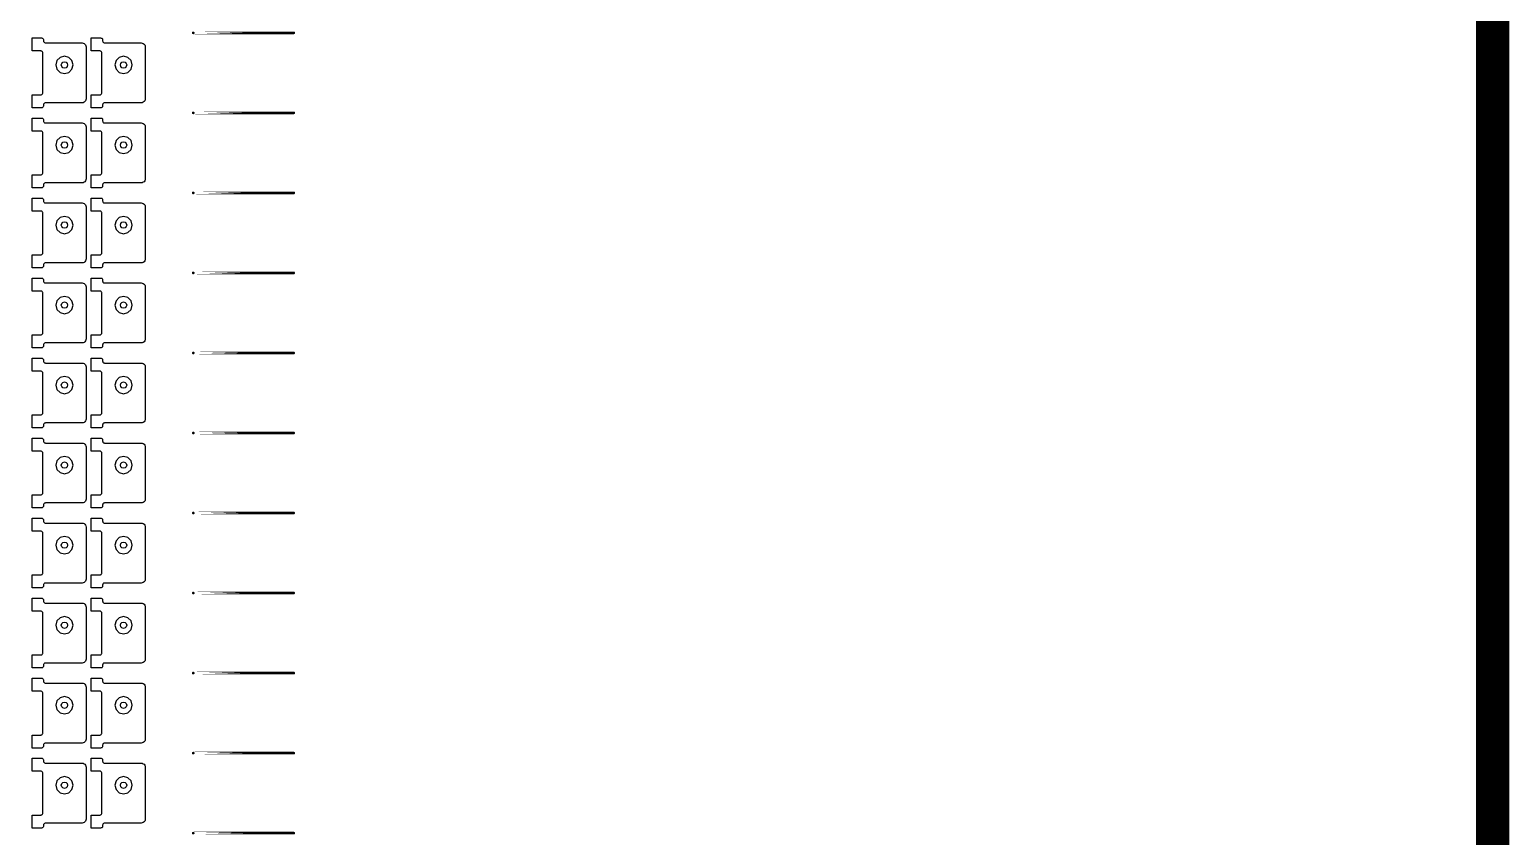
# Model space of a CAD drawing. Extents: x 11 to 212, y 11 to 212.
# Drawn here: x 167.51 to 211.7, y 60.95 to 85.03 of the extents above; entities that cross this region are included whole.
import ezdxf

# ---------------------------------------------------------------- set-up
doc = ezdxf.new("R2010")
doc.units = 0
doc.layers.get('0').update_dxf_attribs({"linetype": 'continuous'})
doc.layers.add('G', color=7, linetype='continuous')

# ---------------------------------------------------------------- blocks, each defined once
blk = doc.blocks.new('cutlineendpoint')
at = {"const_width": 0.04}
blk.add_lwpolyline([(-0.02, 0, 1), (0.02, 0, 1)], format="xyb", close=True, dxfattribs=at)

msp = doc.modelspace()

# ---------------------------------------------------------------- linework, layer by layer
at = {"layer": 'G'}
for points, const_width in [([(11.2, 211.2), (211.2, 211.2), (211.2, 11.2), (11.2, 11.2)], 1), ([(172.4, 84.929), (175.4, 84.929)], 0.08), ([(172.4, 82.541), (175.4, 82.541)], 0.08), ([(172.4, 80.153), (175.4, 80.153)], 0.08), ([(172.4, 77.765), (175.4, 77.765)], 0.08), ([(172.4, 75.376), (175.4, 75.376)], 0.08), ([(172.4, 72.988), (175.4, 72.988)], 0.08), ([(172.4, 70.6), (175.4, 70.6)], 0.08), ([(172.4, 68.212), (175.4, 68.212)], 0.08), ([(172.4, 65.824), (175.4, 65.824)], 0.08), ([(172.4, 63.435), (175.4, 63.435)], 0.08), ([(172.4, 61.047), (175.4, 61.047)], 0.08)]:
    msp.add_lwpolyline(points, close=True, dxfattribs=dict(at, const_width=const_width))
for points in [[(167.847, 83.082), (167.862, 83.084), (167.876, 83.09), (167.889, 83.1), (167.898, 83.112), (167.904, 83.126), (167.906, 83.141), (167.906, 84.329), (167.904, 84.345), (167.898, 84.359), (167.889, 84.371), (167.876, 84.38), (167.862, 84.386), (167.847, 84.388), (167.591, 84.388), (167.591, 84.776), (167.871, 84.776), (167.886, 84.774), (167.9, 84.769), (167.912, 84.759), (167.922, 84.747), (167.927, 84.733), (167.929, 84.718), (167.929, 84.688), (167.931, 84.673), (167.937, 84.659), (167.947, 84.647), (167.959, 84.637), (167.973, 84.631), (167.988, 84.629), (169.082, 84.629), (169.113, 84.625), (169.141, 84.614), (169.166, 84.595), (169.184, 84.571), (169.196, 84.542), (169.2, 84.512), (169.2, 82.959), (169.196, 82.928), (169.184, 82.9), (169.166, 82.876), (169.141, 82.857), (169.113, 82.845), (169.082, 82.841), (167.988, 82.841), (167.973, 82.839), (167.959, 82.833), (167.947, 82.824), (167.937, 82.812), (167.931, 82.798), (167.929, 82.782), (167.929, 82.753), (167.927, 82.738), (167.922, 82.724), (167.912, 82.711), (167.9, 82.702), (167.886, 82.696), (167.871, 82.694), (167.591, 82.694), (167.591, 83.082)], [(169.612, 83.082), (169.627, 83.084), (169.641, 83.09), (169.653, 83.1), (169.663, 83.112), (169.669, 83.126), (169.671, 83.141), (169.671, 84.329), (169.669, 84.345), (169.663, 84.359), (169.653, 84.371), (169.641, 84.38), (169.627, 84.386), (169.612, 84.388), (169.355, 84.388), (169.355, 84.776), (169.635, 84.776), (169.651, 84.774), (169.665, 84.769), (169.677, 84.759), (169.686, 84.747), (169.692, 84.733), (169.694, 84.718), (169.694, 84.688), (169.696, 84.673), (169.702, 84.659), (169.711, 84.647), (169.724, 84.637), (169.738, 84.631), (169.753, 84.629), (170.847, 84.629), (170.878, 84.625), (170.906, 84.614), (170.93, 84.595), (170.949, 84.571), (170.961, 84.542), (170.965, 84.512), (170.965, 82.959), (170.961, 82.928), (170.949, 82.9), (170.93, 82.876), (170.906, 82.857), (170.878, 82.845), (170.847, 82.841), (169.753, 82.841), (169.738, 82.839), (169.724, 82.833), (169.711, 82.824), (169.702, 82.812), (169.696, 82.798), (169.694, 82.782), (169.694, 82.753), (169.692, 82.738), (169.686, 82.724), (169.677, 82.711), (169.665, 82.702), (169.651, 82.696), (169.635, 82.694), (169.355, 82.694), (169.355, 83.082)], [(168.777, 83.841), (168.812, 83.971), (168.777, 84.1), (168.682, 84.195), (168.553, 84.229), (168.424, 84.195), (168.329, 84.1), (168.294, 83.971), (168.329, 83.841), (168.424, 83.746), (168.553, 83.712), (168.682, 83.746)], [(168.647, 83.971), (168.634, 83.924), (168.6, 83.889), (168.553, 83.876), (168.506, 83.889), (168.471, 83.924), (168.459, 83.971), (168.471, 84.018), (168.506, 84.052), (168.553, 84.065), (168.6, 84.052), (168.634, 84.018)], [(170.542, 83.841), (170.576, 83.971), (170.542, 84.1), (170.447, 84.195), (170.318, 84.229), (170.188, 84.195), (170.093, 84.1), (170.059, 83.971), (170.093, 83.841), (170.188, 83.746), (170.318, 83.712), (170.447, 83.746)], [(170.412, 83.971), (170.399, 83.924), (170.365, 83.889), (170.318, 83.876), (170.271, 83.889), (170.236, 83.924), (170.224, 83.971), (170.236, 84.018), (170.271, 84.052), (170.318, 84.065), (170.365, 84.052), (170.399, 84.018)], [(167.847, 80.694), (167.862, 80.696), (167.876, 80.702), (167.889, 80.711), (167.898, 80.724), (167.904, 80.738), (167.906, 80.753), (167.906, 81.941), (167.904, 81.956), (167.898, 81.971), (167.889, 81.983), (167.876, 81.992), (167.862, 81.998), (167.847, 82), (167.591, 82), (167.591, 82.388), (167.871, 82.388), (167.886, 82.386), (167.9, 82.38), (167.912, 82.371), (167.922, 82.359), (167.927, 82.345), (167.929, 82.329), (167.929, 82.3), (167.931, 82.285), (167.937, 82.271), (167.947, 82.258), (167.959, 82.249), (167.973, 82.243), (167.988, 82.241), (169.082, 82.241), (169.113, 82.237), (169.141, 82.225), (169.166, 82.207), (169.184, 82.182), (169.196, 82.154), (169.2, 82.124), (169.2, 80.571), (169.196, 80.54), (169.184, 80.512), (169.166, 80.487), (169.141, 80.469), (169.113, 80.457), (169.082, 80.453), (167.988, 80.453), (167.973, 80.451), (167.959, 80.445), (167.947, 80.436), (167.937, 80.424), (167.931, 80.409), (167.929, 80.394), (167.929, 80.365), (167.927, 80.349), (167.922, 80.335), (167.912, 80.323), (167.9, 80.314), (167.886, 80.308), (167.871, 80.306), (167.591, 80.306), (167.591, 80.694)], [(169.612, 80.694), (169.627, 80.696), (169.641, 80.702), (169.653, 80.711), (169.663, 80.724), (169.669, 80.738), (169.671, 80.753), (169.671, 81.941), (169.669, 81.956), (169.663, 81.971), (169.653, 81.983), (169.641, 81.992), (169.627, 81.998), (169.612, 82), (169.355, 82), (169.355, 82.388), (169.635, 82.388), (169.651, 82.386), (169.665, 82.38), (169.677, 82.371), (169.686, 82.359), (169.692, 82.345), (169.694, 82.329), (169.694, 82.3), (169.696, 82.285), (169.702, 82.271), (169.711, 82.258), (169.724, 82.249), (169.738, 82.243), (169.753, 82.241), (170.847, 82.241), (170.878, 82.237), (170.906, 82.225), (170.93, 82.207), (170.949, 82.182), (170.961, 82.154), (170.965, 82.124), (170.965, 80.571), (170.961, 80.54), (170.949, 80.512), (170.93, 80.487), (170.906, 80.469), (170.878, 80.457), (170.847, 80.453), (169.753, 80.453), (169.738, 80.451), (169.724, 80.445), (169.711, 80.436), (169.702, 80.424), (169.696, 80.409), (169.694, 80.394), (169.694, 80.365), (169.692, 80.349), (169.686, 80.335), (169.677, 80.323), (169.665, 80.314), (169.651, 80.308), (169.635, 80.306), (169.355, 80.306), (169.355, 80.694)], [(168.777, 81.453), (168.812, 81.582), (168.777, 81.712), (168.682, 81.807), (168.553, 81.841), (168.424, 81.807), (168.329, 81.712), (168.294, 81.582), (168.329, 81.453), (168.424, 81.358), (168.553, 81.324), (168.682, 81.358)], [(170.542, 81.453), (170.576, 81.582), (170.542, 81.712), (170.447, 81.807), (170.318, 81.841), (170.188, 81.807), (170.093, 81.712), (170.059, 81.582), (170.093, 81.453), (170.188, 81.358), (170.318, 81.324), (170.447, 81.358)], [(168.647, 81.582), (168.634, 81.535), (168.6, 81.501), (168.553, 81.488), (168.506, 81.501), (168.471, 81.535), (168.459, 81.582), (168.471, 81.629), (168.506, 81.664), (168.553, 81.676), (168.6, 81.664), (168.634, 81.629)], [(170.412, 81.582), (170.399, 81.535), (170.365, 81.501), (170.318, 81.488), (170.271, 81.501), (170.236, 81.535), (170.224, 81.582), (170.236, 81.629), (170.271, 81.664), (170.318, 81.676), (170.365, 81.664), (170.399, 81.629)], [(167.847, 78.306), (167.862, 78.308), (167.876, 78.314), (167.889, 78.323), (167.898, 78.335), (167.904, 78.349), (167.906, 78.365), (167.906, 79.553), (167.904, 79.568), (167.898, 79.582), (167.889, 79.595), (167.876, 79.604), (167.862, 79.61), (167.847, 79.612), (167.591, 79.612), (167.591, 80), (167.871, 80), (167.886, 79.998), (167.9, 79.992), (167.912, 79.983), (167.922, 79.971), (167.927, 79.956), (167.929, 79.941), (167.929, 79.912), (167.931, 79.897), (167.937, 79.882), (167.947, 79.87), (167.959, 79.861), (167.973, 79.855), (167.988, 79.853), (169.082, 79.853), (169.113, 79.849), (169.141, 79.837), (169.166, 79.818), (169.184, 79.794), (169.196, 79.766), (169.2, 79.735), (169.2, 78.182), (169.196, 78.152), (169.184, 78.124), (169.166, 78.099), (169.141, 78.08), (169.113, 78.069), (169.082, 78.065), (167.988, 78.065), (167.973, 78.063), (167.959, 78.057), (167.947, 78.047), (167.937, 78.035), (167.931, 78.021), (167.929, 78.006), (167.929, 77.976), (167.927, 77.961), (167.922, 77.947), (167.912, 77.935), (167.9, 77.926), (167.886, 77.92), (167.871, 77.918), (167.591, 77.918), (167.591, 78.306)], [(169.612, 78.306), (169.627, 78.308), (169.641, 78.314), (169.653, 78.323), (169.663, 78.335), (169.669, 78.349), (169.671, 78.365), (169.671, 79.553), (169.669, 79.568), (169.663, 79.582), (169.653, 79.595), (169.641, 79.604), (169.627, 79.61), (169.612, 79.612), (169.355, 79.612), (169.355, 80), (169.635, 80), (169.651, 79.998), (169.665, 79.992), (169.677, 79.983), (169.686, 79.971), (169.692, 79.956), (169.694, 79.941), (169.694, 79.912), (169.696, 79.897), (169.702, 79.882), (169.711, 79.87), (169.724, 79.861), (169.738, 79.855), (169.753, 79.853), (170.847, 79.853), (170.878, 79.849), (170.906, 79.837), (170.93, 79.818), (170.949, 79.794), (170.961, 79.766), (170.965, 79.735), (170.965, 78.182), (170.961, 78.152), (170.949, 78.124), (170.93, 78.099), (170.906, 78.08), (170.878, 78.069), (170.847, 78.065), (169.753, 78.065), (169.738, 78.063), (169.724, 78.057), (169.711, 78.047), (169.702, 78.035), (169.696, 78.021), (169.694, 78.006), (169.694, 77.976), (169.692, 77.961), (169.686, 77.947), (169.677, 77.935), (169.665, 77.926), (169.651, 77.92), (169.635, 77.918), (169.355, 77.918), (169.355, 78.306)], [(168.777, 79.065), (168.812, 79.194), (168.777, 79.324), (168.682, 79.418), (168.553, 79.453), (168.424, 79.418), (168.329, 79.324), (168.294, 79.194), (168.329, 79.065), (168.424, 78.97), (168.553, 78.935), (168.682, 78.97)], [(168.647, 79.194), (168.634, 79.147), (168.6, 79.113), (168.553, 79.1), (168.506, 79.113), (168.471, 79.147), (168.459, 79.194), (168.471, 79.241), (168.506, 79.276), (168.553, 79.288), (168.6, 79.276), (168.634, 79.241)], [(170.542, 79.065), (170.576, 79.194), (170.542, 79.324), (170.447, 79.418), (170.318, 79.453), (170.188, 79.418), (170.093, 79.324), (170.059, 79.194), (170.093, 79.065), (170.188, 78.97), (170.318, 78.935), (170.447, 78.97)], [(170.412, 79.194), (170.399, 79.147), (170.365, 79.113), (170.318, 79.1), (170.271, 79.113), (170.236, 79.147), (170.224, 79.194), (170.236, 79.241), (170.271, 79.276), (170.318, 79.288), (170.365, 79.276), (170.399, 79.241)], [(167.847, 75.918), (167.862, 75.92), (167.876, 75.926), (167.889, 75.935), (167.898, 75.947), (167.904, 75.961), (167.906, 75.976), (167.906, 77.165), (167.904, 77.18), (167.898, 77.194), (167.889, 77.206), (167.876, 77.216), (167.862, 77.222), (167.847, 77.224), (167.591, 77.224), (167.591, 77.612), (167.871, 77.612), (167.886, 77.61), (167.9, 77.604), (167.912, 77.595), (167.922, 77.582), (167.927, 77.568), (167.929, 77.553), (167.929, 77.524), (167.931, 77.508), (167.937, 77.494), (167.947, 77.482), (167.959, 77.473), (167.973, 77.467), (167.988, 77.465), (169.082, 77.465), (169.113, 77.461), (169.141, 77.449), (169.166, 77.43), (169.184, 77.406), (169.196, 77.378), (169.2, 77.347), (169.2, 75.794), (169.196, 75.764), (169.184, 75.735), (169.166, 75.711), (169.141, 75.692), (169.113, 75.68), (169.082, 75.676), (167.988, 75.676), (167.973, 75.674), (167.959, 75.669), (167.947, 75.659), (167.937, 75.647), (167.931, 75.633), (167.929, 75.618), (167.929, 75.588), (167.927, 75.573), (167.922, 75.559), (167.912, 75.547), (167.9, 75.537), (167.886, 75.531), (167.871, 75.529), (167.591, 75.529), (167.591, 75.918)], [(169.612, 75.918), (169.627, 75.92), (169.641, 75.926), (169.653, 75.935), (169.663, 75.947), (169.669, 75.961), (169.671, 75.976), (169.671, 77.165), (169.669, 77.18), (169.663, 77.194), (169.653, 77.206), (169.641, 77.216), (169.627, 77.222), (169.612, 77.224), (169.355, 77.224), (169.355, 77.612), (169.635, 77.612), (169.651, 77.61), (169.665, 77.604), (169.677, 77.595), (169.686, 77.582), (169.692, 77.568), (169.694, 77.553), (169.694, 77.524), (169.696, 77.508), (169.702, 77.494), (169.711, 77.482), (169.724, 77.473), (169.738, 77.467), (169.753, 77.465), (170.847, 77.465), (170.878, 77.461), (170.906, 77.449), (170.93, 77.43), (170.949, 77.406), (170.961, 77.378), (170.965, 77.347), (170.965, 75.794), (170.961, 75.764), (170.949, 75.735), (170.93, 75.711), (170.906, 75.692), (170.878, 75.68), (170.847, 75.676), (169.753, 75.676), (169.738, 75.674), (169.724, 75.669), (169.711, 75.659), (169.702, 75.647), (169.696, 75.633), (169.694, 75.618), (169.694, 75.588), (169.692, 75.573), (169.686, 75.559), (169.677, 75.547), (169.665, 75.537), (169.651, 75.531), (169.635, 75.529), (169.355, 75.529), (169.355, 75.918)], [(168.777, 76.676), (168.812, 76.806), (168.777, 76.935), (168.682, 77.03), (168.553, 77.065), (168.424, 77.03), (168.329, 76.935), (168.294, 76.806), (168.329, 76.676), (168.424, 76.582), (168.553, 76.547), (168.682, 76.582)], [(168.647, 76.806), (168.634, 76.759), (168.6, 76.724), (168.553, 76.712), (168.506, 76.724), (168.471, 76.759), (168.459, 76.806), (168.471, 76.853), (168.506, 76.887), (168.553, 76.9), (168.6, 76.887), (168.634, 76.853)], [(170.542, 76.676), (170.576, 76.806), (170.542, 76.935), (170.447, 77.03), (170.318, 77.065), (170.188, 77.03), (170.093, 76.935), (170.059, 76.806), (170.093, 76.676), (170.188, 76.582), (170.318, 76.547), (170.447, 76.582)], [(170.412, 76.806), (170.399, 76.759), (170.365, 76.724), (170.318, 76.712), (170.271, 76.724), (170.236, 76.759), (170.224, 76.806), (170.236, 76.853), (170.271, 76.887), (170.318, 76.9), (170.365, 76.887), (170.399, 76.853)], [(167.847, 73.529), (167.862, 73.531), (167.876, 73.537), (167.889, 73.547), (167.898, 73.559), (167.904, 73.573), (167.906, 73.588), (167.906, 74.776), (167.904, 74.792), (167.898, 74.806), (167.889, 74.818), (167.876, 74.827), (167.862, 74.833), (167.847, 74.835), (167.591, 74.835), (167.591, 75.224), (167.871, 75.224), (167.886, 75.222), (167.9, 75.216), (167.912, 75.206), (167.922, 75.194), (167.927, 75.18), (167.929, 75.165), (167.929, 75.135), (167.931, 75.12), (167.937, 75.106), (167.947, 75.094), (167.959, 75.084), (167.973, 75.078), (167.988, 75.076), (169.082, 75.076), (169.113, 75.072), (169.141, 75.061), (169.166, 75.042), (169.184, 75.018), (169.196, 74.989), (169.2, 74.959), (169.2, 73.406), (169.196, 73.375), (169.184, 73.347), (169.166, 73.323), (169.141, 73.304), (169.113, 73.292), (169.082, 73.288), (167.988, 73.288), (167.973, 73.286), (167.959, 73.28), (167.947, 73.271), (167.937, 73.259), (167.931, 73.245), (167.929, 73.229), (167.929, 73.2), (167.927, 73.185), (167.922, 73.171), (167.912, 73.158), (167.9, 73.149), (167.886, 73.143), (167.871, 73.141), (167.591, 73.141), (167.591, 73.529)], [(169.612, 73.529), (169.627, 73.531), (169.641, 73.537), (169.653, 73.547), (169.663, 73.559), (169.669, 73.573), (169.671, 73.588), (169.671, 74.776), (169.669, 74.792), (169.663, 74.806), (169.653, 74.818), (169.641, 74.827), (169.627, 74.833), (169.612, 74.835), (169.355, 74.835), (169.355, 75.224), (169.635, 75.224), (169.651, 75.222), (169.665, 75.216), (169.677, 75.206), (169.686, 75.194), (169.692, 75.18), (169.694, 75.165), (169.694, 75.135), (169.696, 75.12), (169.702, 75.106), (169.711, 75.094), (169.724, 75.084), (169.738, 75.078), (169.753, 75.076), (170.847, 75.076), (170.878, 75.072), (170.906, 75.061), (170.93, 75.042), (170.949, 75.018), (170.961, 74.989), (170.965, 74.959), (170.965, 73.406), (170.961, 73.375), (170.949, 73.347), (170.93, 73.323), (170.906, 73.304), (170.878, 73.292), (170.847, 73.288), (169.753, 73.288), (169.738, 73.286), (169.724, 73.28), (169.711, 73.271), (169.702, 73.259), (169.696, 73.245), (169.694, 73.229), (169.694, 73.2), (169.692, 73.185), (169.686, 73.171), (169.677, 73.158), (169.665, 73.149), (169.651, 73.143), (169.635, 73.141), (169.355, 73.141), (169.355, 73.529)], [(168.777, 74.288), (168.812, 74.418), (168.777, 74.547), (168.682, 74.642), (168.553, 74.676), (168.424, 74.642), (168.329, 74.547), (168.294, 74.418), (168.329, 74.288), (168.424, 74.193), (168.553, 74.159), (168.682, 74.193)], [(170.542, 74.288), (170.576, 74.418), (170.542, 74.547), (170.447, 74.642), (170.318, 74.676), (170.188, 74.642), (170.093, 74.547), (170.059, 74.418), (170.093, 74.288), (170.188, 74.193), (170.318, 74.159), (170.447, 74.193)], [(168.647, 74.418), (168.634, 74.371), (168.6, 74.336), (168.553, 74.324), (168.506, 74.336), (168.471, 74.371), (168.459, 74.418), (168.471, 74.465), (168.506, 74.499), (168.553, 74.512), (168.6, 74.499), (168.634, 74.465)], [(170.412, 74.418), (170.399, 74.371), (170.365, 74.336), (170.318, 74.324), (170.271, 74.336), (170.236, 74.371), (170.224, 74.418), (170.236, 74.465), (170.271, 74.499), (170.318, 74.512), (170.365, 74.499), (170.399, 74.465)], [(167.847, 71.141), (167.862, 71.143), (167.876, 71.149), (167.889, 71.158), (167.898, 71.171), (167.904, 71.185), (167.906, 71.2), (167.906, 72.388), (167.904, 72.403), (167.898, 72.418), (167.889, 72.43), (167.876, 72.439), (167.862, 72.445), (167.847, 72.447), (167.591, 72.447), (167.591, 72.835), (167.871, 72.835), (167.886, 72.833), (167.9, 72.827), (167.912, 72.818), (167.922, 72.806), (167.927, 72.792), (167.929, 72.776), (167.929, 72.747), (167.931, 72.732), (167.937, 72.718), (167.947, 72.705), (167.959, 72.696), (167.973, 72.69), (167.988, 72.688), (169.082, 72.688), (169.113, 72.684), (169.141, 72.672), (169.166, 72.654), (169.184, 72.629), (169.196, 72.601), (169.2, 72.571), (169.2, 71.018), (169.196, 70.987), (169.184, 70.959), (169.166, 70.934), (169.141, 70.916), (169.113, 70.904), (169.082, 70.9), (167.988, 70.9), (167.973, 70.898), (167.959, 70.892), (167.947, 70.883), (167.937, 70.871), (167.931, 70.856), (167.929, 70.841), (167.929, 70.812), (167.927, 70.797), (167.922, 70.782), (167.912, 70.77), (167.9, 70.761), (167.886, 70.755), (167.871, 70.753), (167.591, 70.753), (167.591, 71.141)], [(169.612, 71.141), (169.627, 71.143), (169.641, 71.149), (169.653, 71.158), (169.663, 71.171), (169.669, 71.185), (169.671, 71.2), (169.671, 72.388), (169.669, 72.403), (169.663, 72.418), (169.653, 72.43), (169.641, 72.439), (169.627, 72.445), (169.612, 72.447), (169.355, 72.447), (169.355, 72.835), (169.635, 72.835), (169.651, 72.833), (169.665, 72.827), (169.677, 72.818), (169.686, 72.806), (169.692, 72.792), (169.694, 72.776), (169.694, 72.747), (169.696, 72.732), (169.702, 72.718), (169.711, 72.705), (169.724, 72.696), (169.738, 72.69), (169.753, 72.688), (170.847, 72.688), (170.878, 72.684), (170.906, 72.672), (170.93, 72.654), (170.949, 72.629), (170.961, 72.601), (170.965, 72.571), (170.965, 71.018), (170.961, 70.987), (170.949, 70.959), (170.93, 70.934), (170.906, 70.916), (170.878, 70.904), (170.847, 70.9), (169.753, 70.9), (169.738, 70.898), (169.724, 70.892), (169.711, 70.883), (169.702, 70.871), (169.696, 70.856), (169.694, 70.841), (169.694, 70.812), (169.692, 70.797), (169.686, 70.782), (169.677, 70.77), (169.665, 70.761), (169.651, 70.755), (169.635, 70.753), (169.355, 70.753), (169.355, 71.141)], [(168.777, 71.9), (168.812, 72.029), (168.777, 72.159), (168.682, 72.254), (168.553, 72.288), (168.424, 72.254), (168.329, 72.159), (168.294, 72.029), (168.329, 71.9), (168.424, 71.805), (168.553, 71.771), (168.682, 71.805)], [(168.647, 72.029), (168.634, 71.982), (168.6, 71.948), (168.553, 71.935), (168.506, 71.948), (168.471, 71.982), (168.459, 72.029), (168.471, 72.076), (168.506, 72.111), (168.553, 72.124), (168.6, 72.111), (168.634, 72.076)], [(170.542, 71.9), (170.576, 72.029), (170.542, 72.159), (170.447, 72.254), (170.318, 72.288), (170.188, 72.254), (170.093, 72.159), (170.059, 72.029), (170.093, 71.9), (170.188, 71.805), (170.318, 71.771), (170.447, 71.805)], [(170.412, 72.029), (170.399, 71.982), (170.365, 71.948), (170.318, 71.935), (170.271, 71.948), (170.236, 71.982), (170.224, 72.029), (170.236, 72.076), (170.271, 72.111), (170.318, 72.124), (170.365, 72.111), (170.399, 72.076)], [(167.847, 68.753), (167.862, 68.755), (167.876, 68.761), (167.889, 68.77), (167.898, 68.782), (167.904, 68.797), (167.906, 68.812), (167.906, 70), (167.904, 70.015), (167.898, 70.029), (167.889, 70.042), (167.876, 70.051), (167.862, 70.057), (167.847, 70.059), (167.591, 70.059), (167.591, 70.447), (167.871, 70.447), (167.886, 70.445), (167.9, 70.439), (167.912, 70.43), (167.922, 70.418), (167.927, 70.403), (167.929, 70.388), (167.929, 70.359), (167.931, 70.344), (167.937, 70.329), (167.947, 70.317), (167.959, 70.308), (167.973, 70.302), (167.988, 70.3), (169.082, 70.3), (169.113, 70.296), (169.141, 70.284), (169.166, 70.266), (169.184, 70.241), (169.196, 70.213), (169.2, 70.182), (169.2, 68.629), (169.196, 68.599), (169.184, 68.571), (169.166, 68.546), (169.141, 68.528), (169.113, 68.516), (169.082, 68.512), (167.988, 68.512), (167.973, 68.51), (167.959, 68.504), (167.947, 68.495), (167.937, 68.482), (167.931, 68.468), (167.929, 68.453), (167.929, 68.424), (167.927, 68.408), (167.922, 68.394), (167.912, 68.382), (167.9, 68.373), (167.886, 68.367), (167.871, 68.365), (167.591, 68.365), (167.591, 68.753)], [(169.612, 68.753), (169.627, 68.755), (169.641, 68.761), (169.653, 68.77), (169.663, 68.782), (169.669, 68.797), (169.671, 68.812), (169.671, 70), (169.669, 70.015), (169.663, 70.029), (169.653, 70.042), (169.641, 70.051), (169.627, 70.057), (169.612, 70.059), (169.355, 70.059), (169.355, 70.447), (169.635, 70.447), (169.651, 70.445), (169.665, 70.439), (169.677, 70.43), (169.686, 70.418), (169.692, 70.403), (169.694, 70.388), (169.694, 70.359), (169.696, 70.344), (169.702, 70.329), (169.711, 70.317), (169.724, 70.308), (169.738, 70.302), (169.753, 70.3), (170.847, 70.3), (170.878, 70.296), (170.906, 70.284), (170.93, 70.266), (170.949, 70.241), (170.961, 70.213), (170.965, 70.182), (170.965, 68.629), (170.961, 68.599), (170.949, 68.571), (170.93, 68.546), (170.906, 68.528), (170.878, 68.516), (170.847, 68.512), (169.753, 68.512), (169.738, 68.51), (169.724, 68.504), (169.711, 68.495), (169.702, 68.482), (169.696, 68.468), (169.694, 68.453), (169.694, 68.424), (169.692, 68.408), (169.686, 68.394), (169.677, 68.382), (169.665, 68.373), (169.651, 68.367), (169.635, 68.365), (169.355, 68.365), (169.355, 68.753)], [(168.777, 69.512), (168.812, 69.641), (168.777, 69.771), (168.682, 69.865), (168.553, 69.9), (168.424, 69.865), (168.329, 69.771), (168.294, 69.641), (168.329, 69.512), (168.424, 69.417), (168.553, 69.382), (168.682, 69.417)], [(170.542, 69.512), (170.576, 69.641), (170.542, 69.771), (170.447, 69.865), (170.318, 69.9), (170.188, 69.865), (170.093, 69.771), (170.059, 69.641), (170.093, 69.512), (170.188, 69.417), (170.318, 69.382), (170.447, 69.417)], [(168.647, 69.641), (168.634, 69.594), (168.6, 69.56), (168.553, 69.547), (168.506, 69.56), (168.471, 69.594), (168.459, 69.641), (168.471, 69.688), (168.506, 69.723), (168.553, 69.735), (168.6, 69.723), (168.634, 69.688)], [(170.412, 69.641), (170.399, 69.594), (170.365, 69.56), (170.318, 69.547), (170.271, 69.56), (170.236, 69.594), (170.224, 69.641), (170.236, 69.688), (170.271, 69.723), (170.318, 69.735), (170.365, 69.723), (170.399, 69.688)], [(167.847, 66.365), (167.862, 66.367), (167.876, 66.373), (167.889, 66.382), (167.898, 66.394), (167.904, 66.408), (167.906, 66.424), (167.906, 67.612), (167.904, 67.627), (167.898, 67.641), (167.889, 67.653), (167.876, 67.663), (167.862, 67.669), (167.847, 67.671), (167.591, 67.671), (167.591, 68.059), (167.871, 68.059), (167.886, 68.057), (167.9, 68.051), (167.912, 68.042), (167.922, 68.029), (167.927, 68.015), (167.929, 68), (167.929, 67.971), (167.931, 67.955), (167.937, 67.941), (167.947, 67.929), (167.959, 67.92), (167.973, 67.914), (167.988, 67.912), (169.082, 67.912), (169.113, 67.908), (169.141, 67.896), (169.166, 67.877), (169.184, 67.853), (169.196, 67.825), (169.2, 67.794), (169.2, 66.241), (169.196, 66.211), (169.184, 66.182), (169.166, 66.158), (169.141, 66.139), (169.113, 66.128), (169.082, 66.124), (167.988, 66.124), (167.973, 66.122), (167.959, 66.116), (167.947, 66.106), (167.937, 66.094), (167.931, 66.08), (167.929, 66.065), (167.929, 66.035), (167.927, 66.02), (167.922, 66.006), (167.912, 65.994), (167.9, 65.984), (167.886, 65.978), (167.871, 65.976), (167.591, 65.976), (167.591, 66.365)], [(169.612, 66.365), (169.627, 66.367), (169.641, 66.373), (169.653, 66.382), (169.663, 66.394), (169.669, 66.408), (169.671, 66.424), (169.671, 67.612), (169.669, 67.627), (169.663, 67.641), (169.653, 67.653), (169.641, 67.663), (169.627, 67.669), (169.612, 67.671), (169.355, 67.671), (169.355, 68.059), (169.635, 68.059), (169.651, 68.057), (169.665, 68.051), (169.677, 68.042), (169.686, 68.029), (169.692, 68.015), (169.694, 68), (169.694, 67.971), (169.696, 67.955), (169.702, 67.941), (169.711, 67.929), (169.724, 67.92), (169.738, 67.914), (169.753, 67.912), (170.847, 67.912), (170.878, 67.908), (170.906, 67.896), (170.93, 67.877), (170.949, 67.853), (170.961, 67.825), (170.965, 67.794), (170.965, 66.241), (170.961, 66.211), (170.949, 66.182), (170.93, 66.158), (170.906, 66.139), (170.878, 66.128), (170.847, 66.124), (169.753, 66.124), (169.738, 66.122), (169.724, 66.116), (169.711, 66.106), (169.702, 66.094), (169.696, 66.08), (169.694, 66.065), (169.694, 66.035), (169.692, 66.02), (169.686, 66.006), (169.677, 65.994), (169.665, 65.984), (169.651, 65.978), (169.635, 65.976), (169.355, 65.976), (169.355, 66.365)], [(168.777, 67.124), (168.812, 67.253), (168.777, 67.382), (168.682, 67.477), (168.553, 67.512), (168.424, 67.477), (168.329, 67.382), (168.294, 67.253), (168.329, 67.124), (168.424, 67.029), (168.553, 66.994), (168.682, 67.029)], [(168.647, 67.253), (168.634, 67.206), (168.6, 67.171), (168.553, 67.159), (168.506, 67.171), (168.471, 67.206), (168.459, 67.253), (168.471, 67.3), (168.506, 67.334), (168.553, 67.347), (168.6, 67.334), (168.634, 67.3)], [(170.542, 67.124), (170.576, 67.253), (170.542, 67.382), (170.447, 67.477), (170.318, 67.512), (170.188, 67.477), (170.093, 67.382), (170.059, 67.253), (170.093, 67.124), (170.188, 67.029), (170.318, 66.994), (170.447, 67.029)], [(170.412, 67.253), (170.399, 67.206), (170.365, 67.171), (170.318, 67.159), (170.271, 67.171), (170.236, 67.206), (170.224, 67.253), (170.236, 67.3), (170.271, 67.334), (170.318, 67.347), (170.365, 67.334), (170.399, 67.3)], [(167.847, 63.976), (167.862, 63.978), (167.876, 63.984), (167.889, 63.994), (167.898, 64.006), (167.904, 64.02), (167.906, 64.035), (167.906, 65.224), (167.904, 65.239), (167.898, 65.253), (167.889, 65.265), (167.876, 65.274), (167.862, 65.28), (167.847, 65.282), (167.591, 65.282), (167.591, 65.671), (167.871, 65.671), (167.886, 65.669), (167.9, 65.663), (167.912, 65.653), (167.922, 65.641), (167.927, 65.627), (167.929, 65.612), (167.929, 65.582), (167.931, 65.567), (167.937, 65.553), (167.947, 65.541), (167.959, 65.531), (167.973, 65.526), (167.988, 65.524), (169.082, 65.524), (169.113, 65.52), (169.141, 65.508), (169.166, 65.489), (169.184, 65.465), (169.196, 65.436), (169.2, 65.406), (169.2, 63.853), (169.196, 63.822), (169.184, 63.794), (169.166, 63.77), (169.141, 63.751), (169.113, 63.739), (169.082, 63.735), (167.988, 63.735), (167.973, 63.733), (167.959, 63.727), (167.947, 63.718), (167.937, 63.706), (167.931, 63.692), (167.929, 63.676), (167.929, 63.647), (167.927, 63.632), (167.922, 63.618), (167.912, 63.605), (167.9, 63.596), (167.886, 63.59), (167.871, 63.588), (167.591, 63.588), (167.591, 63.976)], [(169.612, 63.976), (169.627, 63.978), (169.641, 63.984), (169.653, 63.994), (169.663, 64.006), (169.669, 64.02), (169.671, 64.035), (169.671, 65.224), (169.669, 65.239), (169.663, 65.253), (169.653, 65.265), (169.641, 65.274), (169.627, 65.28), (169.612, 65.282), (169.355, 65.282), (169.355, 65.671), (169.635, 65.671), (169.651, 65.669), (169.665, 65.663), (169.677, 65.653), (169.686, 65.641), (169.692, 65.627), (169.694, 65.612), (169.694, 65.582), (169.696, 65.567), (169.702, 65.553), (169.711, 65.541), (169.724, 65.531), (169.738, 65.526), (169.753, 65.524), (170.847, 65.524), (170.878, 65.52), (170.906, 65.508), (170.93, 65.489), (170.949, 65.465), (170.961, 65.436), (170.965, 65.406), (170.965, 63.853), (170.961, 63.822), (170.949, 63.794), (170.93, 63.77), (170.906, 63.751), (170.878, 63.739), (170.847, 63.735), (169.753, 63.735), (169.738, 63.733), (169.724, 63.727), (169.711, 63.718), (169.702, 63.706), (169.696, 63.692), (169.694, 63.676), (169.694, 63.647), (169.692, 63.632), (169.686, 63.618), (169.677, 63.605), (169.665, 63.596), (169.651, 63.59), (169.635, 63.588), (169.355, 63.588), (169.355, 63.976)], [(168.777, 64.735), (168.812, 64.865), (168.777, 64.994), (168.682, 65.089), (168.553, 65.124), (168.424, 65.089), (168.329, 64.994), (168.294, 64.865), (168.329, 64.735), (168.424, 64.641), (168.553, 64.606), (168.682, 64.641)], [(168.647, 64.865), (168.634, 64.818), (168.6, 64.783), (168.553, 64.771), (168.506, 64.783), (168.471, 64.818), (168.459, 64.865), (168.471, 64.912), (168.506, 64.946), (168.553, 64.959), (168.6, 64.946), (168.634, 64.912)], [(170.542, 64.735), (170.576, 64.865), (170.542, 64.994), (170.447, 65.089), (170.318, 65.124), (170.188, 65.089), (170.093, 64.994), (170.059, 64.865), (170.093, 64.735), (170.188, 64.641), (170.318, 64.606), (170.447, 64.641)], [(170.412, 64.865), (170.399, 64.818), (170.365, 64.783), (170.318, 64.771), (170.271, 64.783), (170.236, 64.818), (170.224, 64.865), (170.236, 64.912), (170.271, 64.946), (170.318, 64.959), (170.365, 64.946), (170.399, 64.912)], [(167.847, 61.588), (167.862, 61.59), (167.876, 61.596), (167.889, 61.605), (167.898, 61.618), (167.904, 61.632), (167.906, 61.647), (167.906, 62.835), (167.904, 62.851), (167.898, 62.865), (167.889, 62.877), (167.876, 62.886), (167.862, 62.892), (167.847, 62.894), (167.591, 62.894), (167.591, 63.282), (167.871, 63.282), (167.886, 63.28), (167.9, 63.274), (167.912, 63.265), (167.922, 63.253), (167.927, 63.239), (167.929, 63.224), (167.929, 63.194), (167.931, 63.179), (167.937, 63.165), (167.947, 63.153), (167.959, 63.143), (167.973, 63.137), (167.988, 63.135), (169.082, 63.135), (169.113, 63.131), (169.141, 63.12), (169.166, 63.101), (169.184, 63.076), (169.196, 63.048), (169.2, 63.018), (169.2, 61.465), (169.196, 61.434), (169.184, 61.406), (169.166, 61.382), (169.141, 61.363), (169.113, 61.351), (169.082, 61.347), (167.988, 61.347), (167.973, 61.345), (167.959, 61.339), (167.947, 61.33), (167.937, 61.318), (167.931, 61.303), (167.929, 61.288), (167.929, 61.259), (167.927, 61.244), (167.922, 61.229), (167.912, 61.217), (167.9, 61.208), (167.886, 61.202), (167.871, 61.2), (167.591, 61.2), (167.591, 61.588)], [(169.612, 61.588), (169.627, 61.59), (169.641, 61.596), (169.653, 61.605), (169.663, 61.618), (169.669, 61.632), (169.671, 61.647), (169.671, 62.835), (169.669, 62.851), (169.663, 62.865), (169.653, 62.877), (169.641, 62.886), (169.627, 62.892), (169.612, 62.894), (169.355, 62.894), (169.355, 63.282), (169.635, 63.282), (169.651, 63.28), (169.665, 63.274), (169.677, 63.265), (169.686, 63.253), (169.692, 63.239), (169.694, 63.224), (169.694, 63.194), (169.696, 63.179), (169.702, 63.165), (169.711, 63.153), (169.724, 63.143), (169.738, 63.137), (169.753, 63.135), (170.847, 63.135), (170.878, 63.131), (170.906, 63.12), (170.93, 63.101), (170.949, 63.076), (170.961, 63.048), (170.965, 63.018), (170.965, 61.465), (170.961, 61.434), (170.949, 61.406), (170.93, 61.382), (170.906, 61.363), (170.878, 61.351), (170.847, 61.347), (169.753, 61.347), (169.738, 61.345), (169.724, 61.339), (169.711, 61.33), (169.702, 61.318), (169.696, 61.303), (169.694, 61.288), (169.694, 61.259), (169.692, 61.244), (169.686, 61.229), (169.677, 61.217), (169.665, 61.208), (169.651, 61.202), (169.635, 61.2), (169.355, 61.2), (169.355, 61.588)], [(168.777, 62.347), (168.812, 62.476), (168.777, 62.606), (168.682, 62.701), (168.553, 62.735), (168.424, 62.701), (168.329, 62.606), (168.294, 62.476), (168.329, 62.347), (168.424, 62.252), (168.553, 62.218), (168.682, 62.252)], [(168.647, 62.476), (168.634, 62.429), (168.6, 62.395), (168.553, 62.382), (168.506, 62.395), (168.471, 62.429), (168.459, 62.476), (168.471, 62.524), (168.506, 62.558), (168.553, 62.571), (168.6, 62.558), (168.634, 62.524)], [(170.542, 62.347), (170.576, 62.476), (170.542, 62.606), (170.447, 62.701), (170.318, 62.735), (170.188, 62.701), (170.093, 62.606), (170.059, 62.476), (170.093, 62.347), (170.188, 62.252), (170.318, 62.218), (170.447, 62.252)], [(170.412, 62.476), (170.399, 62.429), (170.365, 62.395), (170.318, 62.382), (170.271, 62.395), (170.236, 62.429), (170.224, 62.476), (170.236, 62.524), (170.271, 62.558), (170.318, 62.571), (170.365, 62.558), (170.399, 62.524)]]:
    msp.add_lwpolyline(points, close=True, dxfattribs=at)

# ---------------------------------------------------------------- block references
for p in [(172.4, 84.929), (175.4, 84.929), (172.4, 82.541), (175.4, 82.541), (172.4, 80.153), (175.4, 80.153), (172.4, 77.765), (175.4, 77.765), (172.4, 75.376), (175.4, 75.376), (172.4, 72.988), (175.4, 72.988), (172.4, 70.6), (175.4, 70.6), (172.4, 68.212), (175.4, 68.212), (172.4, 65.824), (175.4, 65.824), (172.4, 63.435), (175.4, 63.435), (172.4, 61.047), (175.4, 61.047)]:
    msp.add_blockref('cutlineendpoint', p, dxfattribs=at)

doc.saveas('drawing.dxf')
